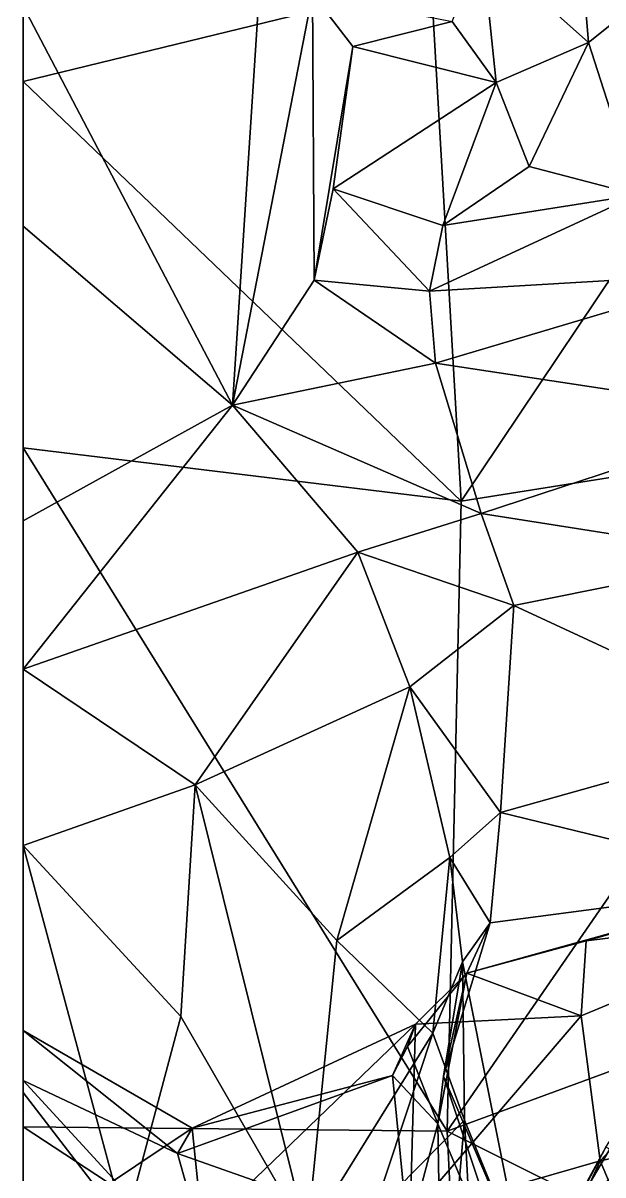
# Model space of a CAD drawing. Header units: metres. Extents: x -8 to 93, y -165 to 99.
# Drawn here: x 0.02 to 21.12, y -91.17 to -49.32 of the extents above; entities that cross this region are included whole.
import ezdxf

# ---------------------------------------------------------------- set-up
doc = ezdxf.new("R2010")
doc.units = ezdxf.units.M

msp = doc.modelspace()

# ---------------------------------------------------------------- linework, layer by layer
at = {"layer": 'skull_half'}
for points in [[(0.021, -23.083, 415.22), (0.021, -51.436, 414.779), (14.871, -47.815, 414.204)], [(19.789, -40.365, 275.932), (20.594, -50.028, 279.134), (16.716, -46.576, 276.98)], [(19.789, -40.365, 275.932), (25.899, -45.787, 278.825), (20.594, -50.028, 279.134)], [(31.501, -43.517, 409.892), (14.871, -47.815, 414.204), (15.964, -66.691, 410.957)], [(31.501, -43.517, 409.892), (15.964, -66.691, 410.957), (33.141, -63.96, 407.044)], [(25.899, -45.787, 278.825), (22.374, -55.554, 279.037), (20.594, -50.028, 279.134)], [(16.716, -46.576, 276.98), (17.229, -51.483, 281.611), (15.629, -49.263, 282.363)], [(16.716, -46.576, 276.98), (20.594, -50.028, 279.134), (17.229, -51.483, 281.611)], [(14.871, -47.815, 414.204), (0.021, -51.436, 414.779), (15.964, -66.691, 410.957)], [(8.608, -48.226, 268.796), (7.637, -63.208, 274.672), (0.021, -48.704, 264.921)], [(8.608, -48.226, 268.796), (10.549, -48.261, 275.725), (7.637, -63.208, 274.672)], [(10.549, -48.261, 275.725), (10.61, -58.662, 275.667), (7.637, -63.208, 274.672)], [(10.61, -58.662, 275.667), (10.549, -48.261, 275.725), (12.014, -50.165, 279.31)], [(10.549, -48.261, 275.725), (15.629, -49.263, 282.363), (12.014, -50.165, 279.31)], [(0.021, -48.704, 264.921), (7.637, -63.208, 274.672), (0.021, -56.703, 267.976)], [(15.629, -49.263, 282.363), (17.229, -51.483, 281.611), (12.014, -50.165, 279.31)], [(10.61, -58.662, 275.667), (12.014, -50.165, 279.31), (11.305, -55.337, 278.966)], [(12.014, -50.165, 279.31), (17.229, -51.483, 281.611), (11.305, -55.337, 278.966)], [(20.594, -50.028, 279.134), (18.426, -54.532, 280.591), (17.229, -51.483, 281.611)], [(20.594, -50.028, 279.134), (22.374, -55.554, 279.037), (18.426, -54.532, 280.591)], [(0.021, -51.436, 414.779), (0.021, -64.758, 412.789), (15.964, -66.691, 410.957)], [(17.229, -51.483, 281.611), (15.286, -56.674, 279.899), (11.305, -55.337, 278.966)], [(17.229, -51.483, 281.611), (18.426, -54.532, 280.591), (15.286, -56.674, 279.899)], [(18.426, -54.532, 280.591), (22.374, -55.554, 279.037), (15.286, -56.674, 279.899)], [(11.305, -55.337, 278.966), (14.806, -59.057, 277.014), (10.61, -58.662, 275.667)], [(15.286, -56.674, 279.899), (14.806, -59.057, 277.014), (11.305, -55.337, 278.966)], [(22.374, -55.554, 279.037), (14.806, -59.057, 277.014), (15.286, -56.674, 279.899)], [(26.073, -58.399, 274.205), (14.806, -59.057, 277.014), (22.374, -55.554, 279.037)], [(0.021, -56.703, 267.976), (7.637, -63.208, 274.672), (0.021, -67.409, 267.82)], [(26.073, -58.399, 274.205), (15.022, -61.682, 277.356), (14.806, -59.057, 277.014)], [(27.566, -63.576, 266.065), (15.022, -61.682, 277.356), (26.073, -58.399, 274.205)], [(10.61, -58.662, 275.667), (15.022, -61.682, 277.356), (7.637, -63.208, 274.672)], [(10.61, -58.662, 275.667), (14.806, -59.057, 277.014), (15.022, -61.682, 277.356)], [(15.022, -61.682, 277.356), (16.681, -67.139, 273.654), (7.637, -63.208, 274.672)], [(15.022, -61.682, 277.356), (27.566, -63.576, 266.065), (16.681, -67.139, 273.654)], [(7.637, -63.208, 274.672), (12.199, -68.548, 274.99), (0.021, -72.797, 268.956)], [(0.021, -67.409, 267.82), (7.637, -63.208, 274.672), (0.021, -72.797, 268.956)], [(7.637, -63.208, 274.672), (16.681, -67.139, 273.654), (12.199, -68.548, 274.99)], [(26.697, -68.714, 262.139), (16.681, -67.139, 273.654), (27.566, -63.576, 266.065)], [(33.141, -63.96, 407.044), (15.452, -89.586, 404.589), (32.17, -83.438, 401.637)], [(33.141, -63.96, 407.044), (15.964, -66.691, 410.957), (15.452, -89.586, 404.589)], [(0.021, -64.758, 412.789), (15.452, -89.586, 404.589), (15.964, -66.691, 410.957)], [(0.021, -64.758, 412.789), (0.021, -89.429, 405.843), (15.452, -89.586, 404.589)], [(17.87, -70.483, 269.398), (12.199, -68.548, 274.99), (16.681, -67.139, 273.654)], [(26.697, -68.714, 262.139), (17.87, -70.483, 269.398), (16.681, -67.139, 273.654)], [(12.199, -68.548, 274.99), (6.286, -76.997, 277.183), (0.021, -72.797, 268.956)], [(12.199, -68.548, 274.99), (14.092, -73.441, 273.386), (6.286, -76.997, 277.183)], [(17.87, -70.483, 269.398), (14.092, -73.441, 273.386), (12.199, -68.548, 274.99)], [(26.697, -68.714, 262.139), (27.8, -75.087, 256.66), (17.87, -70.483, 269.398)], [(17.387, -78.004, 261.644), (14.092, -73.441, 273.386), (17.87, -70.483, 269.398)], [(27.8, -75.087, 256.66), (17.387, -78.004, 261.644), (17.87, -70.483, 269.398)], [(0.021, -72.797, 268.956), (6.286, -76.997, 277.183), (0.021, -79.199, 270.58)], [(14.092, -73.441, 273.386), (11.433, -82.656, 279.363), (6.286, -76.997, 277.183)], [(15.54, -79.636, 267.68), (11.433, -82.656, 279.363), (14.092, -73.441, 273.386)], [(17.387, -78.004, 261.644), (15.54, -79.636, 267.68), (14.092, -73.441, 273.386)], [(27.8, -75.087, 256.66), (27.95, -80.567, 252.348), (17.387, -78.004, 261.644)], [(0.021, -79.199, 270.58), (6.286, -76.997, 277.183), (5.767, -85.411, 277.917)], [(6.286, -76.997, 277.183), (10.361, -93.371, 281.451), (5.767, -85.411, 277.917)], [(6.286, -76.997, 277.183), (11.433, -82.656, 279.363), (10.361, -93.371, 281.451)], [(17.011, -82.017, 257.983), (15.54, -79.636, 267.68), (17.387, -78.004, 261.644)], [(17.387, -78.004, 261.644), (27.95, -80.567, 252.348), (17.011, -82.017, 257.983)], [(0.021, -79.199, 270.58), (3.739, -92.995, 277.777), (0.021, -88.181, 272.035)], [(0.021, -79.199, 270.58), (5.767, -85.411, 277.917), (3.739, -92.995, 277.777)], [(15.54, -79.636, 267.68), (14.929, -86.016, 277.522), (11.433, -82.656, 279.363)], [(16.006, -83.424, 263.259), (14.929, -86.016, 277.522), (15.54, -79.636, 267.68)], [(17.011, -82.017, 257.983), (16.006, -83.424, 263.259), (15.54, -79.636, 267.68)], [(27.95, -80.567, 252.348), (20.503, -82.664, 249.395), (16.16, -83.838, 254.359)], [(27.95, -80.567, 252.348), (16.16, -83.838, 254.359), (17.011, -82.017, 257.983)], [(29.572, -81.555, 248.618), (20.503, -82.664, 249.395), (27.95, -80.567, 252.348)], [(29.572, -81.555, 248.618), (21.008, -90.663, 247.837), (20.328, -85.393, 248.613)], [(29.572, -81.555, 248.618), (20.328, -85.393, 248.613), (20.503, -82.664, 249.395)], [(29.572, -81.555, 248.618), (26.883, -89.412, 247.887), (21.008, -90.663, 247.837)], [(16.16, -83.838, 254.359), (15.32, -87.584, 257.268), (17.011, -82.017, 257.983)], [(15.32, -87.584, 257.268), (16.006, -83.424, 263.259), (17.011, -82.017, 257.983)], [(11.433, -82.656, 279.363), (14.929, -86.016, 277.522), (10.361, -93.371, 281.451)], [(20.328, -85.393, 248.613), (16.16, -83.838, 254.359), (20.503, -82.664, 249.395)], [(16.006, -83.424, 263.259), (16.082, -89.188, 271.59), (14.929, -86.016, 277.522)], [(15.32, -87.584, 257.268), (18.18, -94.296, 265.692), (16.006, -83.424, 263.259)], [(32.17, -83.438, 401.637), (15.452, -89.586, 404.589), (33.044, -98.29, 395.14)], [(16.006, -83.424, 263.259), (18.18, -94.296, 265.692), (16.082, -89.188, 271.59)], [(14.293, -85.696, 250.851), (14, -86.507, 253.325), (16.16, -83.838, 254.359)], [(16.16, -83.838, 254.359), (14, -86.507, 253.325), (15.11, -89.312, 254.888)], [(20.328, -85.393, 248.613), (14.293, -85.696, 250.851), (16.16, -83.838, 254.359)], [(16.16, -83.838, 254.359), (15.11, -89.312, 254.888), (15.32, -87.584, 257.268)], [(5.767, -85.411, 277.917), (10.361, -93.371, 281.451), (3.739, -92.995, 277.777)], [(14.293, -85.696, 250.851), (6.178, -89.473, 247.744), (13.46, -87.565, 251.786)], [(14.293, -85.696, 250.851), (6.554, -93.139, 247.21), (6.178, -89.473, 247.744)], [(14.293, -85.696, 250.851), (14.106, -92.642, 250.707), (6.554, -93.139, 247.21)], [(14.293, -85.696, 250.851), (13.46, -87.565, 251.786), (14, -86.507, 253.325)], [(20.328, -85.393, 248.613), (14.106, -92.642, 250.707), (14.293, -85.696, 250.851)], [(20.328, -85.393, 248.613), (21.008, -90.663, 247.837), (14.106, -92.642, 250.707)], [(5.64, -90.396, 249.583), (0.021, -85.927, 246.732), (0.021, -87.742, 248.897)], [(6.178, -89.473, 247.744), (0.021, -85.927, 246.732), (5.64, -90.396, 249.583)], [(0.021, -85.927, 246.732), (6.178, -89.473, 247.744), (0.021, -93.581, 246.882)], [(14.929, -86.016, 277.522), (12.765, -92.537, 279.15), (10.361, -93.371, 281.451)], [(16.082, -89.188, 271.59), (12.765, -92.537, 279.15), (14.929, -86.016, 277.522)], [(13.46, -87.565, 251.786), (15.11, -89.312, 254.888), (14, -86.507, 253.325)], [(19.734, -93.012, 305.38), (21.224, -90.158, 306.352), (23.379, -86.82, 309.519)], [(19.734, -93.012, 305.38), (23.379, -86.82, 309.519), (22.479, -92.664, 311.38)], [(0.021, -87.742, 248.897), (0.021, -91.879, 250.034), (7.048, -95.387, 248.979)], [(0.021, -87.742, 248.897), (7.048, -95.387, 248.979), (5.64, -90.396, 249.583)], [(13.46, -87.565, 251.786), (6.178, -89.473, 247.744), (5.64, -90.396, 249.583)], [(13.46, -87.565, 251.786), (5.64, -90.396, 249.583), (14.035, -93.349, 252.695)], [(13.46, -87.565, 251.786), (14.035, -93.349, 252.695), (15.11, -89.312, 254.888)], [(15.11, -89.312, 254.888), (18.87, -98.232, 261.644), (15.32, -87.584, 257.268)], [(15.32, -87.584, 257.268), (18.87, -98.232, 261.644), (18.18, -94.296, 265.692)], [(0.021, -88.181, 272.035), (3.739, -92.995, 277.777), (0.021, -95.639, 272.632)], [(0.021, -89.429, 405.843), (15.957, -99.866, 400.096), (15.452, -89.586, 404.589)], [(0.021, -89.429, 405.843), (0.021, -101.25, 401.413), (15.957, -99.866, 400.096)], [(6.178, -89.473, 247.744), (6.554, -93.139, 247.21), (0.021, -93.581, 246.882)], [(16.082, -89.188, 271.59), (14.955, -102.297, 276.704), (12.765, -92.537, 279.15)], [(15.11, -89.312, 254.888), (14.035, -93.349, 252.695), (15.356, -103.731, 250.736)], [(16.082, -89.188, 271.59), (17.158, -109.418, 271.858), (14.955, -102.297, 276.704)], [(15.356, -103.731, 250.736), (18.87, -98.232, 261.644), (15.11, -89.312, 254.888)], [(18.18, -94.296, 265.692), (17.158, -109.418, 271.858), (16.082, -89.188, 271.59)], [(26.883, -89.412, 247.887), (23.443, -96.389, 242.948), (21.008, -90.663, 247.837)], [(15.452, -89.586, 404.589), (15.957, -99.866, 400.096), (33.044, -98.29, 395.14)], [(5.64, -90.396, 249.583), (7.048, -95.387, 248.979), (14.035, -93.349, 252.695)], [(19.886, -92.611, 297.983), (21.224, -90.158, 306.352), (19.734, -93.012, 305.38)], [(22.115, -90.641, 300.532), (21.224, -90.158, 306.352), (19.886, -92.611, 297.983)], [(21.008, -90.663, 247.837), (17.174, -99.007, 249.072), (14.106, -92.642, 250.707)], [(23.443, -96.389, 242.948), (17.174, -99.007, 249.072), (21.008, -90.663, 247.837)], [(24.044, -92.741, 294.83), (22.115, -90.641, 300.532), (19.886, -92.611, 297.983)]]:
    msp.add_3dface(points, dxfattribs=at)

doc.saveas('drawing.dxf')
